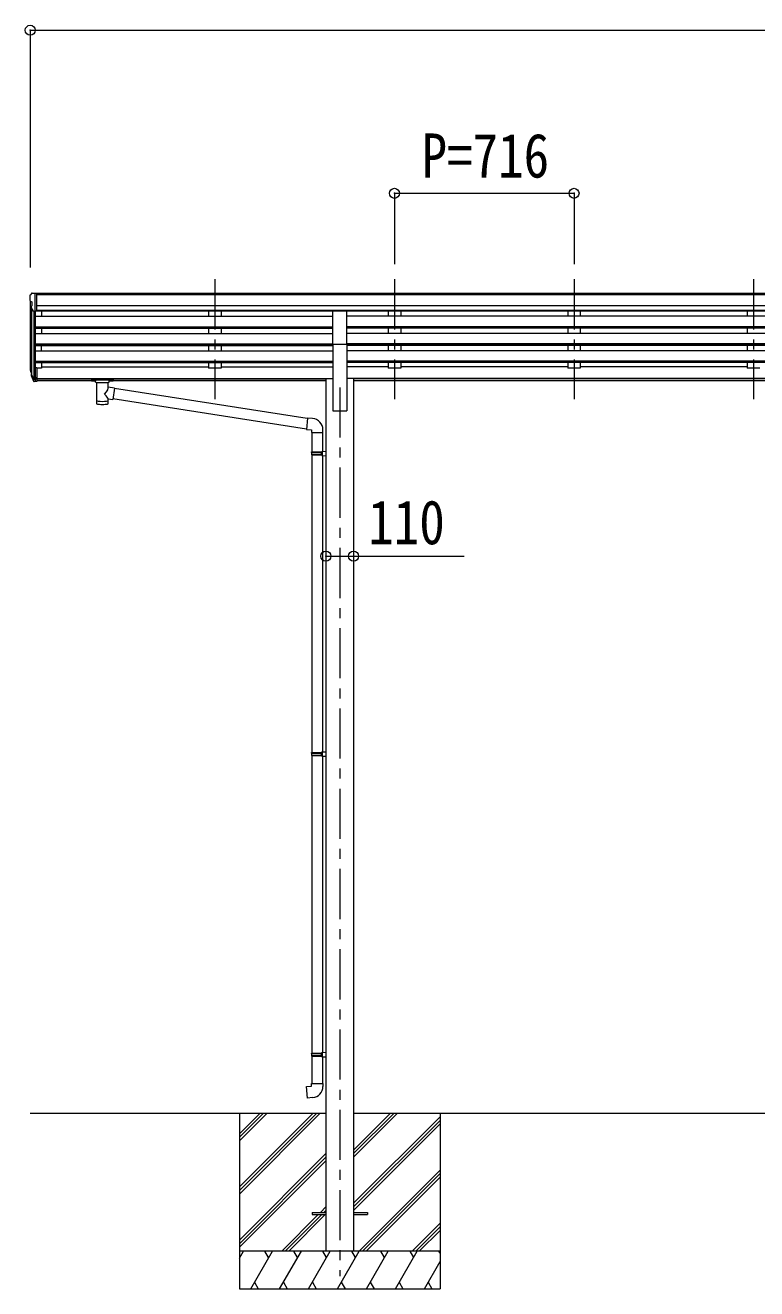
# Model space of a CAD drawing. Units: millimetres at full size, sheet at 1:40; some dimension numbers follow another scale. Extents: x -11243 to 11243, y -7760 to 7760.
# Drawn here: x 1198 to 4115, y -5060 to -23 of the extents above; entities that cross this region are included whole.
import ezdxf
from ezdxf.enums import TextEntityAlignment as Align

# ---------------------------------------------------------------- set-up
doc = ezdxf.new("R2010")
doc.units = ezdxf.units.MM
doc.header["$LTSCALE"] = 40
doc.header["$PDMODE"] = 32
doc.header["$PDSIZE"] = 40
doc.linetypes.add('CHAIN1', pattern=[8, 5, -1, 1, -1])
for name, color, linetype, lineweight in [('0-0_0', 7, 'Continuous', 9), ('0-1_本体', 5, 'CHAIN1', 9), ('0-3_ELV2', 4, 'Continuous', 9), ('0-6_OTH_LINE', 6, 'Continuous', 9), ('0-9_OUTLINE', 7, 'Continuous', 9)]:
    doc.layers.add(name, color=color, linetype=linetype, lineweight=lineweight)
doc.styles.add('ＭＳ ゴシック', font='')
doc.styles.get('ＭＳ ゴシック').set_extended_font_data('MS Gothic')

msp = doc.modelspace()

# ---------------------------------------------------------------- linework, layer by layer
at = {"layer": '0-0_0'}
for p, q in [((1218.12, -4359.71), (2396.92, -4359.71)), ((2052.12, -4359.71), (2052.12, -5059.71)), ((2052.12, -4653.89), (2346.3, -4359.71)), ((2052.12, -4668.03), (2360.44, -4359.71)), ((2052.12, -4682.17), (2374.58, -4359.71)), ((2052.12, -4470.04), (2162.45, -4359.71)), ((2052.12, -4455.9), (2148.3, -4359.71)), ((2052.12, -4441.76), (2134.16, -4359.71)), ((2507.32, -4535.34), (2682.95, -4359.71)), ((2507.32, -4521.2), (2668.8, -4359.71)), ((2507.32, -4507.05), (2654.66, -4359.71)), ((2507.32, -4359.71), (5696.92, -4359.71)), ((2507.32, -4719.18), (2852.12, -4374.39)), ((2852.12, -4359.71), (2852.12, -5059.71)), ((2507.32, -4733.33), (2852.12, -4388.53)), ((2507.32, -4747.47), (2852.12, -4402.67)), ((2052.12, -4866.02), (2396.92, -4521.22)), ((2052.12, -4880.16), (2396.92, -4535.36)), ((2052.12, -4894.3), (2396.92, -4549.5)), ((2528.92, -4909.71), (2852.12, -4586.52)), ((2543.07, -4909.71), (2852.12, -4600.66)), ((2557.21, -4909.71), (2852.12, -4614.8)), ((2375.06, -4755.21), (2396.92, -4733.35)), ((2220.56, -4909.71), (2366.06, -4764.21)), ((2234.7, -4909.71), (2380.2, -4764.21)), ((2248.84, -4909.71), (2394.34, -4764.21)), ((2389.2, -4755.21), (2396.92, -4747.49)), ((2741.06, -4909.71), (2852.12, -4798.65)), ((2755.2, -4909.71), (2852.12, -4812.79)), ((2769.34, -4909.71), (2852.12, -4826.93)), ((2852.12, -4909.71), (2052.12, -4909.71)), ((2052.12, -4937.21), (2067.99, -4909.71)), ((2096.86, -5059.71), (2183.46, -4909.71)), ((2168.46, -4935.69), (2153.46, -4909.71)), ((2212.33, -5059.71), (2298.93, -4909.71)), ((2283.93, -4935.69), (2268.93, -4909.71)), ((2327.8, -5059.71), (2414.4, -4909.71)), ((2399.4, -4935.69), (2384.4, -4909.71)), ((2443.27, -5059.71), (2529.87, -4909.71)), ((2514.87, -4935.69), (2499.87, -4909.71)), ((2558.74, -5059.71), (2645.34, -4909.71)), ((2630.34, -4935.69), (2615.34, -4909.71)), ((2674.21, -5059.71), (2760.82, -4909.71)), ((2730.81, -4909.71), (2745.81, -4935.69)), ((2846.28, -4909.71), (2852.12, -4919.81)), ((2789.68, -5059.71), (2852.12, -4951.57)), ((2111.86, -5033.73), (2126.86, -5059.71)), ((2227.33, -5033.73), (2242.33, -5059.71)), ((2342.8, -5033.73), (2357.8, -5059.71)), ((2458.27, -5033.73), (2473.27, -5059.71)), ((2573.74, -5033.73), (2588.74, -5059.71)), ((2689.21, -5033.73), (2704.21, -5059.71)), ((2804.68, -5033.73), (2819.68, -5059.71)), ((2052.12, -5059.71), (2852.12, -5059.71))]:
    msp.add_line(p, q, dxfattribs=at)
at = {"layer": '0-1_本体'}
for p, q in [((1954.12, -1035.3), (1954.12, -1512.82)), ((1954.12, -1035.3), (1954.12, -1512.82)), ((2670.12, -1035.3), (2670.12, -1512.82)), ((2670.12, -1035.3), (2670.12, -1512.82)), ((3386.12, -1035.3), (3386.12, -1512.82)), ((3386.12, -1035.3), (3386.12, -1512.82)), ((4102.12, -1035.3), (4102.12, -1512.82)), ((4102.12, -1035.3), (4102.12, -1512.82)), ((2452.12, -1466.14), (2452.12, -5009.71))]:
    msp.add_line(p, q, dxfattribs=at)
at = {"layer": '0-3_ELV2'}
for p, q in [((1216.12, -1100.42), (1216.12, -1101.05)), ((1223.03, -1091.62), (1218.96, -1097.43)), ((1226.12, -1091.05), (1223.78, -1091.19)), ((1226.12, -1091.05), (1244.62, -1091.05)), ((1238.12, -1164.04), (1238.12, -1091.05)), ((1244.62, -1091.05), (1254.62, -1091.14)), ((1244.62, -1163.04), (1244.62, -1091.05)), ((6959.62, -1092.65), (1244.62, -1092.65)), ((6959.62, -1097.87), (1244.62, -1097.87)), ((1254.62, -1092.65), (1254.62, -1091.14)), ((1218.12, -1121.63), (1218.12, -1388.07)), ((1218.65, -1122.23), (1223.97, -1125.3)), ((1230.49, -1162.22), (1221.49, -1146.63)), ((1223.09, -1149.4), (1223.09, -1414.78)), ((1224.12, -1125.56), (1224.12, -1141.84)), ((6959.62, -1141.4), (1244.62, -1141.4)), ((1232.12, -1163.56), (1232.11, -1433.21)), ((1238.12, -1164.04), (1232.91, -1163.72)), ((1244.62, -1163.04), (1238.12, -1163.04)), ((1238.12, -1164.04), (1238.12, -1388.43)), ((1238.12, -1182.96), (2424.62, -1182.96)), ((6959.62, -1159.25), (1244.62, -1159.25)), ((2424.62, -1162.5), (1244.62, -1162.5)), ((1263.12, -1162.5), (1263.12, -1182.96)), ((1929.12, -1162.5), (1929.12, -1182.96)), ((1979.12, -1162.5), (1979.12, -1182.96)), ((2424.62, -1293.48), (2424.62, -1161.68)), ((2424.62, -1161.68), (2479.62, -1161.68)), ((2479.62, -1293.48), (2479.62, -1161.68)), ((5724.62, -1162.5), (2479.62, -1162.5)), ((5724.62, -1182.96), (2479.62, -1182.96)), ((2645.12, -1162.5), (2645.12, -1182.96)), ((2695.12, -1162.5), (2695.12, -1182.96)), ((3361.12, -1162.5), (3361.12, -1182.96)), ((3411.12, -1162.5), (3411.12, -1182.96)), ((4077.12, -1162.5), (4077.12, -1182.96)), ((1238.12, -1224.83), (2424.62, -1224.83)), ((1238.12, -1226.33), (2424.62, -1226.33)), ((1238.12, -1230.65), (2424.62, -1230.65)), ((1238.12, -1251.45), (2424.62, -1251.45)), ((1263.12, -1230.65), (1263.12, -1251.45)), ((1929.12, -1230.65), (1929.12, -1251.45)), ((1979.12, -1230.65), (1979.12, -1251.45)), ((5724.62, -1224.83), (2479.62, -1224.83)), ((5724.62, -1226.33), (2479.62, -1226.33)), ((5724.62, -1230.65), (2479.62, -1230.65)), ((5724.62, -1251.45), (2479.62, -1251.45)), ((2645.12, -1230.65), (2645.12, -1251.45)), ((2695.12, -1230.65), (2695.12, -1251.45)), ((3361.12, -1230.65), (3361.12, -1251.45)), ((3411.12, -1230.65), (3411.12, -1251.45)), ((4077.12, -1230.65), (4077.12, -1251.45)), ((1238.12, -1293.33), (2424.62, -1293.33)), ((1238.12, -1294.82), (2424.62, -1294.82)), ((1238.12, -1299.14), (2424.62, -1299.14)), ((1263.12, -1319.94), (1263.12, -1299.14)), ((1929.12, -1299.14), (1929.12, -1319.94)), ((1979.12, -1299.14), (1979.12, -1319.94)), ((2424.62, -1293.48), (2424.62, -1559.71)), ((2424.62, -1293.48), (2479.62, -1293.48)), ((5724.62, -1293.33), (2479.62, -1293.33)), ((2479.62, -1293.48), (2479.62, -1559.71)), ((5724.62, -1294.82), (2479.62, -1294.82)), ((5724.62, -1299.14), (2479.62, -1299.14)), ((2645.12, -1299.14), (2645.12, -1319.94)), ((2695.12, -1299.14), (2695.12, -1319.94)), ((3361.12, -1299.14), (3361.12, -1319.94)), ((3411.12, -1299.14), (3411.12, -1319.94)), ((4077.12, -1299.14), (4077.12, -1319.94)), ((1238.12, -1319.94), (2424.62, -1319.94)), ((5724.62, -1319.94), (2479.62, -1319.94)), ((1219.21, -1402.62), (1223.09, -1410.57)), ((1219.81, -1401.24), (1223.09, -1408.31)), ((1238.12, -1361.82), (2424.62, -1361.82)), ((1238.12, -1363.31), (2424.62, -1363.31)), ((1238.12, -1367.63), (2424.62, -1367.63)), ((1238.12, -1388.43), (1238.12, -1443.21)), ((1244.62, -1388.43), (1238.12, -1388.43)), ((1244.62, -1388.43), (1244.62, -1442.46)), ((1263.12, -1389.06), (1244.62, -1389.06)), ((1263.12, -1367.63), (1263.12, -1389.06)), ((1263.12, -1384.12), (1929.12, -1384.12)), ((1929.12, -1367.63), (1929.12, -1389.06)), ((1979.12, -1389.06), (1929.12, -1389.06)), ((1979.12, -1367.63), (1979.12, -1389.06)), ((1979.12, -1384.12), (2424.62, -1384.12)), ((5724.62, -1361.82), (2479.62, -1361.82)), ((5724.62, -1363.31), (2479.62, -1363.31)), ((5724.62, -1367.63), (2479.62, -1367.63)), ((2645.12, -1384.12), (2479.62, -1384.12)), ((2645.12, -1367.63), (2645.12, -1389.06)), ((2695.12, -1389.06), (2645.12, -1389.06)), ((2695.12, -1367.63), (2695.12, -1389.06)), ((3361.12, -1384.12), (2695.12, -1384.12)), ((3361.12, -1367.63), (3361.12, -1389.06)), ((3411.12, -1389.06), (3361.12, -1389.06)), ((3411.12, -1367.63), (3411.12, -1389.06)), ((4077.12, -1384.12), (3411.12, -1384.12)), ((4077.12, -1367.63), (4077.12, -1389.06)), ((4127.12, -1389.06), (4077.12, -1389.06)), ((1221.52, -1413.9), (1221.86, -1418.3)), ((1221.86, -1418.3), (1230.67, -1441.85)), ((1222.48, -1417.74), (1230.67, -1433.92)), ((1231.68, -1432.79), (1223.93, -1417.38)), ((1238.12, -1433.46), (1232.98, -1433.46)), ((1238.12, -1435.27), (1233.27, -1435.27)), ((1238.12, -1443.21), (1233.27, -1443.21)), ((1244.62, -1428.56), (1238.12, -1428.56)), ((1244.62, -1433.44), (1238.12, -1433.44)), ((1244.62, -1442.46), (1238.12, -1442.46)), ((1244.62, -1431.14), (2396.92, -1431.14)), ((1244.62, -1432.53), (2396.92, -1432.53)), ((1478.62, -1440.22), (1244.62, -1440.22)), ((2396.92, -1440.22), (1532.62, -1440.22)), ((2396.92, -1430.71), (2396.92, -4909.71)), ((2396.92, -1430.71), (2424.62, -1430.71)), ((2507.32, -1430.71), (2479.62, -1430.71)), ((2507.32, -1430.71), (2507.32, -4909.71)), ((5696.92, -1431.14), (2507.32, -1431.14)), ((5696.92, -1432.53), (2507.32, -1432.53)), ((5696.92, -1440.22), (2507.32, -1440.22)), ((2424.62, -1559.71), (2479.62, -1559.71)), ((2342.12, -4755.21), (2396.92, -4755.21)), ((2507.32, -4755.21), (2562.12, -4755.21)), ((2507.32, -4764.21), (2562.12, -4764.21)), ((2562.12, -4755.21), (2562.12, -4764.21))]:
    msp.add_line(p, q, dxfattribs=at)
msp.add_lwpolyline([(2342.12, -4755.21), (2342.12, -4764.21), (2396.92, -4764.21)], dxfattribs=at)
for centre, radius, start, end in [((1219.12, -1100.42), 3, 93, 180), ((1418.12, -1101.05), 202, 180, 184.94904), ((1223.84, -1092.19), 1, 93.5, 145), ((1223.02, -1117.86), 6.18, 185.7035, 224.99897), ((1224.09, -1145.13), 3, 94.7167, 210), ((1223.82, -1141.84), 0.3, 274.7167, 0), ((1223.82, -1125.56), 0.3, 0, 60), ((1233.09, -1160.72), 3, 210, 266.5), ((1247.3, -1393.51), 29.53, 186.50806, 197.98144), ((1248.7, -1391.75), 30.41, 187.1552, 198.19734)]:
    msp.add_arc(centre, radius, start, end, dxfattribs=at)
for centre, major_axis, ratio, start_param, end_param in [((1306.77, -1393.94), (-89.06, 1.43), 0.57596, 6.1962358, 6.3678173), ((1305.98, -1387.26), (87.93, 4.42), 0.541684, 3.0659337, 3.2228513), ((1222.83, -1413.9), (1.3, 0), 0.90356, 1.3700892, 3.347195), ((1308.75, -1397.71), (-89.07, 0), 0.90356, 0.2056023, 0.2515348), ((1308.03, -1393.84), (-88.05, 0), 0.90356, 0.2662965, 0.3003836), ((1233.27, -1432.56), (-3, 0), 0.90356, 0.5235988, 1.5707963), ((1233.27, -1440.49), (3, 0), 0.90356, 3.6651914, 4.712389), ((1232.98, -1432.11), (-1.5, 0), 0.90356, 0.5235988, 1.5707963)]:
    msp.add_ellipse(centre, major_axis=major_axis, ratio=ratio, start_param=start_param, end_param=end_param, dxfattribs=at)
at = {"layer": '0-6_OTH_LINE'}
for p, q in [((1218.12, -42.65), (1218.12, -988.07)), ((1218.12, -42.65), (6986.12, -42.65)), ((2670.12, -692.65), (2670.12, -975.11)), ((2670.12, -692.65), (3386.12, -692.65)), ((3386.12, -692.65), (3386.12, -975.11)), ((2396.92, -2139.26), (2507.32, -2139.26))]:
    msp.add_line(p, q, dxfattribs=at)
at = {"layer": '0-6_OTH_LINE', "lineweight": 18}
msp.add_line((2507.32, -2139.26), (2947.89, -2139.26), dxfattribs=at)
at = {"layer": '0-6_OTH_LINE'}
for p in [(1218.12, -42.65), (2670.12, -692.65), (3386.12, -692.65), (2396.92, -2139.26), (2507.32, -2139.26)]:
    msp.add_point(p, dxfattribs=at)
at = {"layer": '0-9_OUTLINE'}
for p, q in [((1462.12, -1433.31), (1462.12, -1439.07)), ((1464.12, -1432.65), (1547.12, -1432.65)), ((1464.12, -1434.82), (1547.12, -1434.82)), ((1464.12, -1439.73), (1478.62, -1439.73)), ((1478.62, -1445.38), (1478.62, -1438.83)), ((1482.72, -1446.3), (1482.7, -1531.74)), ((1528.52, -1465.04), (1528.52, -1446.3)), ((1532.62, -1445.38), (1532.62, -1438.83)), ((1532.62, -1439.73), (1547.12, -1439.73)), ((1549.12, -1433.31), (1549.12, -1439.07)), ((1553.73, -1468.95), (1528.51, -1465.03)), ((1528.53, -1531.74), (1528.51, -1511.07)), ((1553.73, -1468.95), (1546.71, -1514.2)), ((2322.72, -1590.31), (1553.42, -1470.96)), ((1528.51, -1511.38), (1546.71, -1514.2)), ((2319.05, -1632.24), (1546.98, -1512.46)), ((2343.73, -1590.19), (2322.89, -1588.36)), ((2338.8, -1645.93), (2384.8, -1645.93)), ((2340.92, -1645.93), (2340.92, -1723.78)), ((2382.92, -1645.93), (2382.92, -1721.22)), ((2384.8, -1645.93), (2384.8, -1635.01)), ((2338.92, -1725.78), (2339.92, -1723.78)), ((2338.92, -1725.78), (2382.92, -1725.78)), ((2338.92, -1725.78), (2338.92, -1733.78)), ((2338.92, -1733.78), (2382.92, -1733.78)), ((2338.92, -1733.78), (2339.92, -1735.78)), ((2339.92, -1723.78), (2382.92, -1723.78)), ((2339.92, -1735.78), (2382.92, -1735.78)), ((2340.92, -1735.78), (2340.92, -2921.96)), ((2378.44, -1725.78), (2378.01, -1723.78)), ((2380.92, -1721.28), (2396.92, -1720.81)), ((2380.92, -1723.28), (2380.92, -1721.28)), ((2380.92, -1723.28), (2382.92, -1723.28)), ((2380.92, -1738.28), (2380.92, -1736.28)), ((2380.92, -1738.28), (2396.92, -1738.75)), ((2382.92, -1738.34), (2382.92, -2919.4)), ((2396.92, -1720.81), (2396.92, -1738.75)), ((2380.92, -2919.46), (2396.92, -2918.99)), ((2380.92, -2921.46), (2380.92, -2919.46)), ((2380.92, -2921.46), (2382.92, -2921.46)), ((2396.92, -2918.99), (2396.92, -2936.93)), ((2338.92, -2923.96), (2339.92, -2921.96)), ((2338.92, -2923.96), (2382.92, -2923.96)), ((2338.92, -2923.96), (2338.92, -2931.96)), ((2338.92, -2931.96), (2382.92, -2931.96)), ((2338.92, -2931.96), (2339.92, -2933.96)), ((2339.92, -2921.96), (2382.92, -2921.96)), ((2339.92, -2933.96), (2382.92, -2933.96)), ((2340.92, -2933.96), (2340.92, -4120.15)), ((2378.44, -2923.96), (2378.01, -2921.96)), ((2380.92, -2936.46), (2380.92, -2934.46)), ((2380.92, -2936.46), (2396.92, -2936.93)), ((2382.92, -2936.52), (2382.92, -4117.59)), ((2338.92, -4122.15), (2339.92, -4120.15)), ((2338.92, -4122.15), (2382.92, -4122.15)), ((2338.92, -4122.15), (2338.92, -4130.15)), ((2338.92, -4130.15), (2382.92, -4130.15)), ((2338.92, -4130.15), (2339.92, -4132.15)), ((2339.92, -4120.15), (2382.92, -4120.15)), ((2378.44, -4122.15), (2378.01, -4120.15)), ((2380.92, -4117.65), (2396.92, -4117.18)), ((2380.92, -4119.65), (2380.92, -4117.65)), ((2380.92, -4119.65), (2382.92, -4119.65)), ((2396.92, -4117.18), (2396.92, -4135.12)), ((2339.92, -4132.15), (2382.92, -4132.15)), ((2340.92, -4132.15), (2340.92, -4242.15)), ((2380.92, -4134.65), (2380.92, -4132.65)), ((2380.92, -4134.65), (2396.92, -4135.12)), ((2382.92, -4134.71), (2382.92, -4242.15)), ((2338.92, -4242.15), (2384.92, -4242.15)), ((2338.92, -4252.15), (2338.92, -4242.15)), ((2384.92, -4242.15), (2384.92, -4253.07))]:
    msp.add_line(p, q, dxfattribs=at)
for points in [[(1462.12, -1433.31), (1462.15, -1433.11), (1462.24, -1432.98), (1462.33, -1432.88), (1462.44, -1432.82), (1462.56, -1432.78), (1462.85, -1432.72), (1463.34, -1432.67), (1463.88, -1432.65), (1464.12, -1432.65)], [(1462.12, -1439.07), (1462.15, -1439.26), (1462.24, -1439.4), (1462.33, -1439.49), (1462.44, -1439.55), (1462.56, -1439.6), (1462.85, -1439.66), (1463.34, -1439.71), (1463.88, -1439.73), (1464.12, -1439.73)], [(1547.12, -1432.65), (1547.47, -1432.65), (1548, -1432.68), (1548.45, -1432.73), (1548.75, -1432.8), (1548.92, -1432.9), (1549.04, -1433.04), (1549.11, -1433.22), (1549.12, -1433.31)], [(1547.12, -1439.73), (1547.47, -1439.73), (1548, -1439.7), (1548.45, -1439.65), (1548.75, -1439.57), (1548.92, -1439.47), (1549.04, -1439.34), (1549.11, -1439.16), (1549.12, -1439.07)], [(2322.89, -1588.36), (2318.88, -1634.19), (2338.8, -1635.93), (2338.8, -1645.93)], [(2378.44, -1725.78), (2378.44, -1733.78), (2378.01, -1735.78)], [(2380.92, -1736.28), (2382.92, -1736.28), (2382.92, -1723.28)], [(2380.92, -2934.46), (2382.92, -2934.46), (2382.92, -2921.46)], [(2378.44, -2923.96), (2378.44, -2931.96), (2378.01, -2933.96)], [(2378.44, -4122.15), (2378.44, -4130.15), (2378.01, -4132.15)], [(2380.92, -4132.65), (2382.92, -4132.65), (2382.92, -4119.65)], [(2343.84, -4297.9), (2323, -4299.72), (2318.99, -4253.89), (2338.92, -4252.15)]]:
    msp.add_lwpolyline(points, dxfattribs=at)
for centre, start, end in [((2339.8, -1635.01), 0, 85), ((2339.92, -4253.07), 275, 0)]:
    msp.add_arc(centre, 45, start, end, dxfattribs=at)
for centre, major_axis, ratio, start_param, end_param in [((1464.12, -1435.04), (2, 0), 0.109601, 3.1415927, 4.712389), ((1505.62, -1445.29), (27.06, 0), 0.069685, 3.1415927, 6.2831853), ((1505.62, -1438.83), (27, 0), 0.070066, 6.2831853, 9.424778), ((1516.62, -1442.81), (16, 0), 0.361356, 6.2636979, 6.2831853), ((1547.12, -1435.04), (2, 0), 0.109601, 4.712389, 6.2831853), ((1505.61, -1491.57), (-22.81, -26.62), 0.234429, 1.6855472, 3.1268519), ((1508.17, -1488.93), (20.32, -22.25), 0.045535, 0.0389954, 1.3075346), ((1505.62, -1531.74), (22.92, 0), 0.101955, 3.1415499, 6.2833984), ((1505.62, -1519.29), (22.91, 0), 0.122865, 3.1415927, 6.2831853)]:
    msp.add_ellipse(centre, major_axis=major_axis, ratio=ratio, start_param=start_param, end_param=end_param, dxfattribs=at)

# ---------------------------------------------------------------- texts
at = {"layer": '0-6_OTH_LINE', "color": 7, "style": 'ＭＳ ゴシック', "width": 0.85}
for s, p in [('P=716', (2778.12, -682.65)), ('110', (2565.6, -2144.64))]:
    msp.add_text(s, height=176, dxfattribs=at).set_placement(p, align=Align.BOTTOM_LEFT)

doc.saveas('drawing.dxf')
